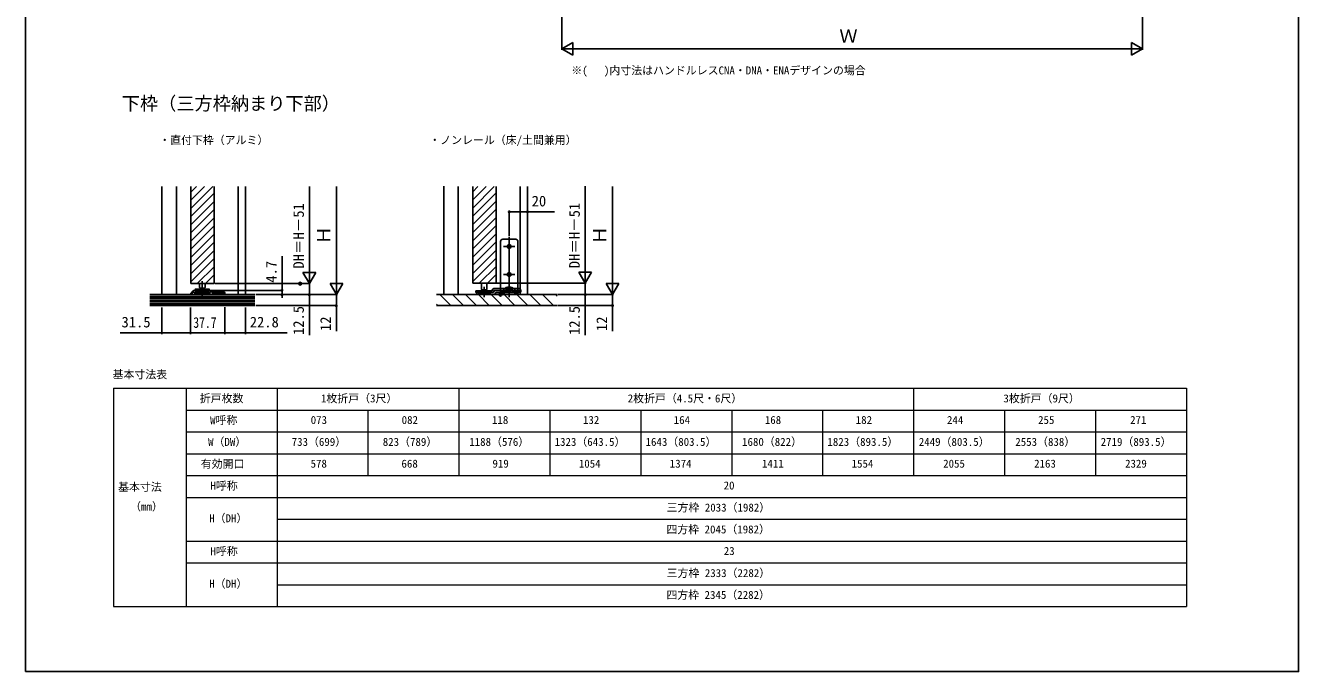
# Model space of a CAD drawing. Units: millimetres, scale not verified. Extents: x -700 to 700, y -1045 to 1039.
# Drawn here: x -700 to 700, y -1045 to -334 of the extents above; entities that cross this region are included whole.
import ezdxf
from ezdxf.enums import TextEntityAlignment as Align

# ---------------------------------------------------------------- set-up
doc = ezdxf.new("R2010")
doc.units = ezdxf.units.MM
doc.header["$LTSCALE"] = 6
doc.header["$PDMODE"] = 32
doc.header["$PDSIZE"] = 3
doc.layers.add('0-1_TABLE1', color=7, linetype='Continuous', lineweight=18)
for name, color, linetype in [('0-2_USER1', 3, 'Continuous'), ('0-3_YKK_11', 7, 'Continuous'), ('0-4_YKK_12', 2, 'Continuous'), ('0-5_YKK_13', 4, 'Continuous'), ('0-7_YKK_D', 6, 'Continuous'), ('0-8_YKK_ZWAK', 7, 'Continuous'), ('0-9_YSS_K', 3, 'Continuous')]:
    doc.layers.add(name, color=color, linetype=linetype)
doc.styles.add('ＭＳ ゴシック', font='')
doc.styles.get('ＭＳ ゴシック').set_extended_font_data('MS Gothic')

msp = doc.modelspace()

# ---------------------------------------------------------------- linework, layer by layer
at = {"layer": '0-1_TABLE1'}
for p, q in [((-603.353, -733.129), (576.647, -733.129)), ((-603.353, -733.129), (-603.353, -973.129)), ((-523.353, -733.129), (-523.353, -973.129)), ((-423.353, -733.129), (-423.353, -973.129)), ((-223.353, -733.129), (-223.353, -829.129)), ((276.647, -733.129), (276.647, -829.129)), ((576.647, -733.129), (576.647, -973.129)), ((-523.353, -757.129), (576.647, -757.129)), ((-323.353, -757.129), (-323.353, -829.129)), ((-123.353, -757.129), (-123.353, -829.129)), ((-23.353, -757.129), (-23.353, -829.129)), ((76.647, -757.129), (76.647, -829.129)), ((176.647, -757.129), (176.647, -829.129)), ((376.647, -757.129), (376.647, -829.129)), ((476.647, -757.129), (476.647, -829.129)), ((-523.353, -781.129), (576.647, -781.129)), ((-523.353, -805.129), (576.647, -805.129)), ((-523.353, -829.129), (576.647, -829.129)), ((-523.353, -853.129), (576.647, -853.129)), ((-423.353, -877.129), (576.647, -877.129)), ((-523.353, -901.129), (576.647, -901.129)), ((-523.353, -925.129), (576.647, -925.129)), ((-423.353, -949.129), (576.647, -949.129)), ((-603.353, -973.129), (576.647, -973.129))]:
    msp.add_line(p, q, dxfattribs=at)
at = {"layer": '0-3_YKK_11'}
for p, q in [((-518.237, -629.048), (-515.398, -625.958)), ((-497.1, -628.1), (-497.1, -630.335))]:
    msp.add_line(p, q, dxfattribs=at)
for points in [[(-515.637, -627.992), (-517.3, -629.802), (-517.3, -630.335), (-518.5, -630.335), (-518.5, -629.724)], [(-514.661, -625.635), (-511.6, -625.635), (-511.6, -626.635), (-512.7, -626.635), (-512.7, -629.435), (-498.3, -629.435), (-498.3, -626.635), (-499.4, -626.635), (-499.4, -625.635), (-496.185, -625.635)], [(-497.1, -630.335), (-513.9, -630.335), (-513.9, -628.668)], [(-495.658, -625.785), (-493, -627.435), (-481.8, -627.435)], [(-480.8, -628.435), (-480.8, -630.335), (-482, -630.335), (-482, -628.635), (-493, -628.635), (-493, -630.335), (-494.2, -630.335), (-494.2, -628.102), (-495.573, -627.25)]]:
    msp.add_lwpolyline(points, dxfattribs=at)
for centre, start, end in [((-517.5, -629.724), 137.41956, 180.00006), ((-514.9, -628.668), 0.00001, 137.41953), ((-514.661, -626.635), 90.00002, 137.41956), ((-496.1, -628.1), 58.17258, 180.00002), ((-496.185, -626.635), 58.1725, 89.99997), ((-481.8, -628.435), 0.00001, 89.99999)]:
    msp.add_arc(centre, 1, start, end, dxfattribs=at)
at = {"layer": '0-4_YKK_12'}
for p, q in [((-550, -630.335), (-550, -511.468)), ((-534, -630.335), (-534, -511.455)), ((-518.1, -618.249), (-518.1, -511.455)), ((-518.1, -517.516), (-512.039, -511.455)), ((-518.1, -526.497), (-503.059, -511.455)), ((-518.1, -535.477), (-494.079, -511.455)), ((-492.5, -618.249), (-492.5, -511.455)), ((-466, -511.455), (-466, -630.335)), ((-458, -630.335), (-458, -511.455)), ((-240, -630.335), (-240, -510.914)), ((-224, -630.335), (-224, -511.455)), ((-208.1, -617.835), (-208.1, -511.455)), ((-208.1, -517.206), (-202.349, -511.455)), ((-208.1, -526.186), (-193.369, -511.455)), ((-208.1, -535.167), (-184.389, -511.455)), ((-182.5, -617.835), (-182.5, -511.455)), ((-156, -511.455), (-156, -630.335)), ((-148, -630.335), (-148, -511.455)), ((-518.1, -544.457), (-492.5, -518.857)), ((-518.1, -553.437), (-492.5, -527.837)), ((-208.1, -544.147), (-182.5, -518.547)), ((-208.1, -553.127), (-182.5, -527.527)), ((-518.1, -562.418), (-492.5, -536.818)), ((-518.1, -571.398), (-492.5, -545.798)), ((-208.1, -562.107), (-182.5, -536.507)), ((-208.1, -571.088), (-182.5, -545.488)), ((-518.1, -580.378), (-492.5, -554.778)), ((-208.1, -580.068), (-182.5, -554.468)), ((-518.1, -589.358), (-492.5, -563.758)), ((-518.1, -598.339), (-492.5, -572.739)), ((-208.1, -589.048), (-182.5, -563.448)), ((-208.1, -598.028), (-182.5, -572.428)), ((-168, -632.949), (-168, -566.799)), ((-518.1, -607.319), (-492.5, -581.719)), ((-208.1, -607.009), (-182.5, -581.409)), ((-161.737, -577.335), (-174.264, -577.335)), ((-518.1, -616.299), (-492.5, -590.699)), ((-511.07, -618.249), (-492.5, -599.679)), ((-208.1, -615.989), (-182.5, -590.389)), ((-200.966, -617.835), (-182.5, -599.369)), ((-502.09, -618.249), (-492.5, -608.66)), ((-191.986, -617.835), (-182.5, -608.349)), ((-161.737, -608.335), (-174.264, -608.335)), ((-518.1, -618.249), (-492.5, -618.249)), ((-493.109, -618.249), (-492.5, -617.64)), ((-208.1, -617.835), (-182.5, -617.835)), ((-196.504, -624.446), (-196.504, -629.936)), ((-195.5, -633.095), (-195.5, -621.852)), ((-183.005, -617.835), (-182.5, -617.33)), ((-174.05, -624.829), (-174.05, -629.629)), ((-161.95, -624.829), (-161.95, -629.629)), ((-240, -630.335), (-157, -630.335))]:
    msp.add_line(p, q, dxfattribs=at)
at = {"layer": '0-5_YKK_13'}
for p, q in [((-177.6, -571.835), (-177.6, -573.635)), ((-177.6, -573.635), (-177.6, -630.335)), ((-175.1, -569.335), (-160.9, -569.335)), ((-158.4, -571.835), (-158.4, -573.635)), ((-158.4, -573.635), (-158.4, -630.335)), ((-505.5, -631.318), (-505.5, -615.467)), ((-513.2, -624.635), (-513.2, -625.335)), ((-513.2, -625.335), (-510.55, -625.688)), ((-512.7, -624.135), (-498.3, -624.135)), ((-511.5, -626.935), (-499.5, -626.935)), ((-511.5, -626.935), (-511.5, -627.635)), ((-510.7, -628.435), (-500.3, -628.435)), ((-510.55, -625.688), (-510.55, -626.935)), ((-510.55, -625.688), (-500.45, -625.688)), ((-508.5, -618.235), (-508.5, -622.635)), ((-508.5, -622.635), (-508, -623.135)), ((-508, -623.135), (-508.5, -623.635)), ((-508.5, -623.635), (-508.5, -624.135)), ((-508.5, -623.635), (-502.5, -623.635)), ((-508, -623.135), (-503, -623.135)), ((-503, -623.135), (-502.5, -622.635)), ((-502.5, -623.635), (-503, -623.135)), ((-502.5, -618.235), (-502.5, -622.635)), ((-502.5, -623.635), (-502.5, -624.135)), ((-497.8, -625.335), (-500.45, -625.688)), ((-500.45, -625.688), (-500.45, -626.935)), ((-499.5, -626.935), (-499.5, -627.635)), ((-497.8, -624.635), (-497.8, -625.335)), ((-204.6, -626.035), (-199.4, -626.035)), ((-204.6, -628.035), (-204.6, -626.035)), ((-199.4, -628.035), (-204.6, -628.035)), ((-203.65, -628.035), (-203.65, -630.335)), ((-185.254, -628.035), (-203.65, -628.035)), ((-203.3, -626.035), (-203.3, -628.035)), ((-203.2, -626.535), (-203.2, -627.235)), ((-203.2, -627.235), (-200.55, -627.588)), ((-202.7, -626.035), (-188.3, -626.035)), ((-201.6, -630.335), (-201.6, -628.035)), ((-201.5, -628.835), (-189.5, -628.835)), ((-201.5, -628.835), (-201.5, -629.535)), ((-200.55, -627.588), (-200.55, -628.835)), ((-200.55, -627.588), (-190.45, -627.588)), ((-199.4, -626.035), (-195.6, -626.035)), ((-199.4, -628.035), (-197.5, -628.035)), ((-198.5, -617.835), (-198.5, -624.535)), ((-198.5, -624.535), (-198, -625.035)), ((-198, -625.035), (-198.5, -625.535)), ((-198.5, -625.535), (-198.5, -626.035)), ((-198.5, -625.535), (-192.5, -625.535)), ((-198, -625.035), (-193, -625.035)), ((-197.55, -630.335), (-197.55, -628.035)), ((-197.5, -628.035), (-197.5, -630.035)), ((-186.912, -626.035), (-195.6, -626.035)), ((-195.5, -628.035), (-186.912, -628.035)), ((-195.5, -630.035), (-195.5, -628.035)), ((-194.95, -630.335), (-194.95, -628.035)), ((-194.8, -628.035), (-194.8, -626.035)), ((-193, -625.035), (-192.5, -624.535)), ((-192.5, -625.535), (-193, -625.035)), ((-192.5, -617.835), (-192.5, -624.535)), ((-192.5, -625.535), (-192.5, -626.035)), ((-187.8, -627.235), (-190.45, -627.588)), ((-190.45, -627.588), (-190.45, -628.835)), ((-189.5, -628.835), (-189.5, -629.535)), ((-189.4, -630.335), (-189.4, -628.035)), ((-188.9, -630.335), (-188.9, -628.035)), ((-187.8, -626.535), (-187.8, -627.235)), ((-187.7, -628.035), (-187.7, -626.035)), ((-186.755, -625.31), (-186.912, -626.035)), ((-185.254, -628.035), (-185.148, -627.546)), ((-184.8, -625.735), (-184.958, -626.459)), ((-184.8, -623.735), (-183.748, -623.735)), ((-184.448, -625.735), (-184.8, -625.735)), ((-177.7, -625.735), (-184.448, -625.735)), ((-183.748, -623.735), (-177.7, -623.735)), ((-182.9, -628.035), (-183.007, -628.523)), ((-177.7, -625.735), (-182.9, -625.735)), ((-182.9, -628.035), (-177.7, -628.035)), ((-158.5, -623.735), (-177.7, -623.735)), ((-177.7, -625.735), (-158.5, -625.735)), ((-177.7, -628.035), (-158.5, -628.035)), ((-158.5, -625.735), (-176.8, -625.735)), ((-176.8, -625.735), (-176.8, -628.035)), ((-176.15, -628.035), (-174.541, -626.023)), ((-175.622, -630.335), (-175.622, -628.035)), ((-168.1, -628.035), (-174.715, -628.035)), ((-174.15, -628.035), (-174.15, -625.735)), ((-173.156, -630.335), (-174.05, -629.216)), ((-173.76, -626.023), (-172.742, -627.295)), ((-172.742, -627.295), (-172.15, -628.035)), ((-172.15, -623.735), (-172.019, -622.893)), ((-172.15, -625.735), (-172.019, -624.893)), ((-164.182, -622.893), (-172.019, -622.893)), ((-164.182, -624.893), (-172.019, -624.893)), ((-170.15, -625.735), (-170.15, -623.735)), ((-170.1, -625.735), (-170.1, -628.035)), ((-169.721, -628.035), (-169.721, -625.735)), ((-168.531, -622.384), (-168.587, -622.148)), ((-167.67, -622.384), (-168.531, -622.384)), ((-168.1, -628.035), (-161.486, -628.035)), ((-167.614, -622.148), (-167.67, -622.384)), ((-166.479, -625.735), (-166.479, -628.035)), ((-166.1, -628.035), (-166.1, -625.735)), ((-166.05, -625.735), (-166.05, -623.735)), ((-164.05, -623.735), (-164.182, -622.893)), ((-164.05, -625.735), (-164.182, -624.893)), ((-164.05, -628.035), (-163.459, -627.295)), ((-163.459, -627.295), (-162.441, -626.023)), ((-162.05, -628.035), (-162.05, -625.735)), ((-161.66, -626.023), (-160.05, -628.035)), ((-160.479, -628.035), (-160.479, -630.335)), ((-159.4, -625.735), (-159.4, -628.035)), ((-157.2, -623.735), (-158.5, -623.735)), ((-157.3, -625.735), (-158.5, -625.735)), ((-158.5, -625.735), (-157.2, -625.735)), ((-158.5, -628.035), (-157.3, -628.035)), ((-157.3, -628.035), (-157.3, -625.735)), ((-157.2, -625.735), (-157.2, -627.635)), ((-157.2, -627.635), (-155.2, -627.635)), ((-155.2, -625.735), (-155.2, -627.635)), ((-203.65, -630.335), (-188.9, -630.335)), ((-200.7, -630.335), (-190.3, -630.335)), ((-197.5, -630.035), (-195.5, -630.035)), ((-188.9, -630.335), (-185.254, -630.335)), ((-177.6, -630.335), (-174.945, -630.335)), ((-173.156, -630.335), (-162.845, -630.335)), ((-161.056, -630.335), (-158.4, -630.335))]:
    msp.add_line(p, q, dxfattribs=at)
for points in [[(-174.615, -628.035), (-174.643, -628.218), (-174.679, -628.401), (-174.726, -628.579), (-174.759, -628.689), (-174.849, -628.977), (-174.892, -629.11), (-174.966, -629.334), (-175.005, -629.438), (-175.101, -629.677), (-175.154, -629.803), (-175.273, -630.039), (-175.359, -630.158), (-175.522, -630.317), (-175.622, -630.335)], [(-174.05, -629.216), (-174.945, -630.335), (-173.156, -630.335)], [(-167.614, -624.148), (-167.67, -624.384), (-168.531, -624.384), (-168.587, -624.148)], [(-160.379, -630.335), (-160.544, -630.27), (-160.642, -630.158), (-160.8, -629.907), (-160.846, -629.804), (-160.899, -629.677), (-160.996, -629.438), (-161.064, -629.238), (-161.1, -629.108), (-161.132, -628.977), (-161.203, -628.689), (-161.234, -628.569), (-161.28, -628.401), (-161.334, -628.212), (-161.386, -628.035)]]:
    msp.add_lwpolyline(points, dxfattribs=at)
msp.add_lwpolyline([(-161.056, -630.335), (-161.95, -629.216), (-162.845, -630.335)], close=True, dxfattribs=at)
for centre in [(-168, -577.335), (-168, -608.335)]:
    msp.add_circle(centre, 2.1, dxfattribs=at)
for centre, radius, start, end in [((-175.1, -571.835), 2.5, 90, 180), ((-160.9, -571.835), 2.5, 0, 90), ((-512.7, -624.635), 0.5, 90, 180), ((-510.7, -627.635), 0.8, 180, 270), ((-500.3, -627.635), 0.8, 270, 0), ((-498.3, -624.635), 0.5, 0, 90), ((-202.7, -626.535), 0.5, 90, 180), ((-200.7, -629.535), 0.8, 180, 270), ((-195.55, -627.985), 1.951, 91.46881, 181.46881), ((-190.3, -629.535), 0.8, 270, 0), ((-188.3, -626.535), 0.5, 0, 90), ((-186.912, -626.035), 2, 270, 347.73522), ((-184.8, -625.735), 2, 90, 167.73522), ((-185.254, -628.035), 2.3, 270, 347.73523), ((-182.9, -628.035), 2.3, 90, 167.73523), ((-168, -635.535), 10, 48.59038, 131.40962), ((-174.15, -626.335), 0.5, 38.65984, 141.34022), ((-168.3, -631.754), 9.609, 91.7088, 112.76769), ((-168.3, -633.754), 9.609, 91.7088, 112.76769), ((-167.9, -631.754), 9.609, 67.23231, 88.2912), ((-167.9, -633.754), 9.609, 67.23231, 88.2912), ((-162.05, -626.335), 0.5, 38.65984, 141.34022), ((-157.2, -625.735), 2, 0, 90)]:
    msp.add_arc(centre, radius, start, end, dxfattribs=at)
msp.add_point((-177.6, -630.335), dxfattribs=at)
at = {"layer": '0-7_YKK_D'}
for p, q in [((-110, -241.238), (-110, -361.238)), ((528.5, -241.238), (528.5, -361.238)), ((-110, -360.238), (-97.876, -353.238)), ((-110, -360.238), (-97.876, -367.238)), ((-110, -360.238), (-85.751, -360.238)), ((-97.876, -367.238), (-97.876, -353.238)), ((-96, -360.238), (514.5, -360.238)), ((528.5, -360.238), (504.251, -360.238)), ((528.5, -360.238), (516.376, -353.238)), ((516.376, -353.238), (516.376, -367.238)), ((528.5, -360.238), (516.376, -367.238)), ((-387.818, -604.249), (-387.818, -511.455)), ((-357.818, -616.335), (-357.818, -511.455)), ((-84.385, -603.835), (-84.385, -511.041)), ((-54.385, -616.335), (-54.385, -511.455)), ((-168, -565.799), (-168, -538.335)), ((-148, -564.036), (-148, -538.335)), ((-417.818, -625.635), (-417.818, -588.107)), ((-387.818, -618.249), (-387.818, -594)), ((-84.385, -617.835), (-84.385, -593.586)), ((-387.818, -618.249), (-394.818, -606.125)), ((-380.818, -606.125), (-394.818, -606.125)), ((-387.818, -618.249), (-380.818, -606.125)), ((-357.818, -630.335), (-357.818, -606.086)), ((-84.385, -617.835), (-91.385, -605.71)), ((-77.385, -605.71), (-91.385, -605.71)), ((-84.385, -617.835), (-77.385, -605.71)), ((-54.385, -630.335), (-54.385, -606.086)), ((-495.185, -625.635), (-416.818, -625.635)), ((-491.5, -618.249), (-386.818, -618.249)), ((-491.5, -618.249), (-386.818, -618.249)), ((-417.818, -630.335), (-417.818, -625.635)), ((-357.818, -630.335), (-364.818, -618.21)), ((-350.818, -618.21), (-364.818, -618.21)), ((-357.818, -630.335), (-350.818, -618.21)), ((-188.068, -617.835), (-83.385, -617.835)), ((-181.5, -617.835), (-83.385, -617.835)), ((-54.385, -630.335), (-61.385, -618.21)), ((-47.385, -618.21), (-61.385, -618.21)), ((-54.385, -630.335), (-47.385, -618.21)), ((-480.8, -643.991), (-480.8, -673.335)), ((-480.8, -643.991), (-480.8, -673.335)), ((-446.818, -630.335), (-357.094, -630.335)), ((-446.818, -630.335), (-386.818, -630.335)), ((-446.818, -642.335), (-357.094, -642.335)), ((-443.298, -630.335), (-416.818, -630.335)), ((-422.937, -630.335), (-356.818, -630.335)), ((-417.818, -630.335), (-417.818, -633.735)), ((-114.385, -630.335), (-83.385, -630.335)), ((-114.385, -630.335), (-53.385, -630.335)), ((-114.385, -642.335), (-53.385, -642.335)), ((-102.693, -630.335), (-53.385, -630.335)), ((-550, -644.566), (-550, -673.335)), ((-518.5, -644.631), (-518.5, -673.335)), ((-518.5, -644.631), (-518.5, -673.335)), ((-458, -644.296), (-458, -673.335)), ((-518.5, -672.335), (-480.8, -672.335))]:
    msp.add_line(p, q, dxfattribs=at)
for points in [[(-168, -539.335), (-148, -539.335), (-118.328, -539.335)], [(-387.818, -618.249), (-387.818, -630.335), (-387.818, -674.735)], [(-84.385, -617.835), (-84.385, -630.335), (-84.385, -674.735)], [(-358.094, -630.335), (-358.094, -642.335), (-358.094, -670.371)], [(-54.385, -630.335), (-54.385, -642.335), (-54.385, -670.371)], [(-518.5, -672.335), (-550, -672.335), (-595.673, -672.335)], [(-480.8, -672.335), (-458, -672.335), (-412.237, -672.335)]]:
    msp.add_lwpolyline(points, dxfattribs=at)
for centre in [(-168, -539.335), (-148, -539.335), (-417.818, -625.635), (-417.818, -630.335), (-387.818, -630.335), (-84.385, -630.335), (-358.094, -642.335), (-54.385, -642.335), (-550, -672.335), (-518.5, -672.335), (-518.5, -672.335), (-480.8, -672.335), (-480.8, -672.335), (-458, -672.335)]:
    msp.add_circle(centre, 0.85, dxfattribs=at)
msp.add_point((-397.818, -618.235), dxfattribs=at)
at = {"layer": '0-8_YKK_ZWAK'}
msp.add_line((-700, 995.4), (-700, -1044.6), dxfattribs=at)
msp.add_lwpolyline([(-700, -1044.6), (700, -1044.6), (700, 995.4)], dxfattribs=at)
at = {"layer": '0-9_YSS_K'}
for p, q in [((-563.046, -630.335), (-447.818, -630.335)), ((-563.046, -632.335), (-447.818, -632.335)), ((-563.046, -634.335), (-447.818, -634.335)), ((-563.046, -636.335), (-447.818, -636.335)), ((-563.046, -638.335), (-447.818, -638.335)), ((-563.046, -640.335), (-447.818, -640.335)), ((-563.046, -642.335), (-447.818, -642.335)), ((-115.385, -630.335), (-248.038, -630.335)), ((-246.53, -642.335), (-248.038, -640.827)), ((-115.385, -642.335), (-248.038, -642.335)), ((-232.388, -642.335), (-244.388, -630.335)), ((-218.246, -642.335), (-230.246, -630.335)), ((-204.104, -642.335), (-216.104, -630.335)), ((-189.962, -642.335), (-201.962, -630.335)), ((-175.82, -642.335), (-187.82, -630.335)), ((-161.678, -642.335), (-173.678, -630.335)), ((-147.536, -642.335), (-159.536, -630.335)), ((-133.393, -642.335), (-145.393, -630.335)), ((-119.251, -642.335), (-131.251, -630.335)), ((-115.385, -632.059), (-117.109, -630.335))]:
    msp.add_line(p, q, dxfattribs=at)

# ---------------------------------------------------------------- texts
at = {"layer": '0-1_TABLE1', "style": 'ＭＳ ゴシック'}
for s, p in [('折戸枚数', (-508.331, -751.334)), ('1枚折戸（3尺）', (-375.035, -751.402)), ('   2枚折戸（4.5尺・6尺）', (-55.683, -751.402)), ('3枚折戸（9尺）', (375.442, -751.402)), ('W呼称', (-496.944, -775.402)), ('073', (-386.308, -775.129)), ('082', (-286.308, -775.129)), ('118', (-186.956, -775.129)), ('132', (-86.922, -775.129)), ('164', (12.908, -775.129)), ('168', (113.044, -775.129)), ('182', (213.078, -775.129)), ('244', (313.385, -775.129)), ('255', (413.556, -775.129)), ('271', (514.749, -775.129)), ('W（DW）', (-499.16, -799.197)), ('733（699）', (-407.24, -799.197)), ('823（789）', (-307.069, -799.197)), ('1188（576）', (-211.944, -799.197)), ('1323（643.5）', (-118.081, -799.197)), ('1643（803.5）', (-18.081, -799.197)), ('1680（822）', (88.056, -799.197)), ('1823（893.5）', (181.919, -799.197)), ('2449（803.5）', (282.397, -799.197)), ('2553（838）', (388.533, -799.197)), ('2719（893.5）', (482.397, -799.197)), ('有効開口', (-507.24, -823.436)), ('578', (-386.478, -823.129)), ('668', (-286.512, -823.129)), ('919', (-186.444, -823.129)), ('1054', (-91.456, -823.129)), ('1374', (8.544, -823.129)), ('1411', (109.908, -823.129)), ('1554', (208.544, -823.129)), ('2055', (309.192, -823.129)), ('2163', (409.192, -823.129)), ('2329', (509.226, -823.129)), ('基本寸法', (-598.126, -848.72)), ('H呼称', (-496.603, -847.402)), ('20', (67.783, -847.129)), ('（mm）', (-584.865, -870.288)), ('三方枠 2033（1982）', (5.09, -871.402)), ('H（DH）', (-497.933, -883.197)), ('四方枠 2045（1982）', (4.851, -895.402)), ('H呼称', (-496.603, -919.402)), ('23', (67.919, -919.129)), ('三方枠 2333（2282）', (5.09, -943.402)), ('H（DH）', (-497.933, -955.197)), ('四方枠 2345（2282）', (4.851, -967.402))]:
    msp.add_text(s, height=8.798, dxfattribs=at).set_placement(p, align=Align.BOTTOM_LEFT)
at = {"layer": '0-2_USER1', "style": 'ＭＳ ゴシック'}
for s, height, p in [('※(   )内寸法はハンドルレスCNA・DNA・ENAデザインの場合', 8.798, (-99.766, -390.897)), ('   下枠（三方枠納まり下部）', 14.66, (-624, -431.857)), ('・直付下枠（アルミ）', 8.798, (-552.864, -467.516)), ('・ノンレール（床/土間兼用）', 8.798, (-255.864, -467.448)), ('基本寸法表', 8.798, (-604.172, -725.084))]:
    msp.add_text(s, height=height, dxfattribs=at).set_placement(p, align=Align.BOTTOM_LEFT)
at = {"layer": '0-7_YKK_D', "style": 'ＭＳ ゴシック'}
for s, height, p in [('Ｗ', 14.66, (195.045, -357.738)), ('20', 11.73, (-143.282, -536.835)), ('31.5', 11.73, (-594.355, -669.835)), ('22.8', 11.73, (-453.282, -669.835))]:
    msp.add_text(s, height=height, dxfattribs=at).set_placement(p, align=Align.BOTTOM_LEFT)
for s, height, p in [('DH＝H－51', 11.73, (-390.318, -601.686)), ('DH＝H－51', 11.73, (-86.885, -601.272)), ('Ｈ', 14.66, (-360.318, -575.031)), ('Ｈ', 14.66, (-56.885, -575.031)), ('4.7', 11.73, (-420.318, -617.153)), ('12.5', 11.73, (-390.318, -674.689)), ('12.5', 11.73, (-86.885, -674.689)), ('12', 11.73, (-360.594, -670.326)), ('12', 11.73, (-56.885, -670.326))]:
    msp.add_text(s, height=height, rotation=90, dxfattribs=at).set_placement(p, align=Align.BOTTOM_LEFT)
at = {"layer": '0-7_YKK_D', "style": 'ＭＳ ゴシック', "width": 0.8}
msp.add_text('37.7', height=11.73, dxfattribs=at).set_placement((-515.396, -670.335), align=Align.BOTTOM_LEFT)

doc.saveas('drawing.dxf')
